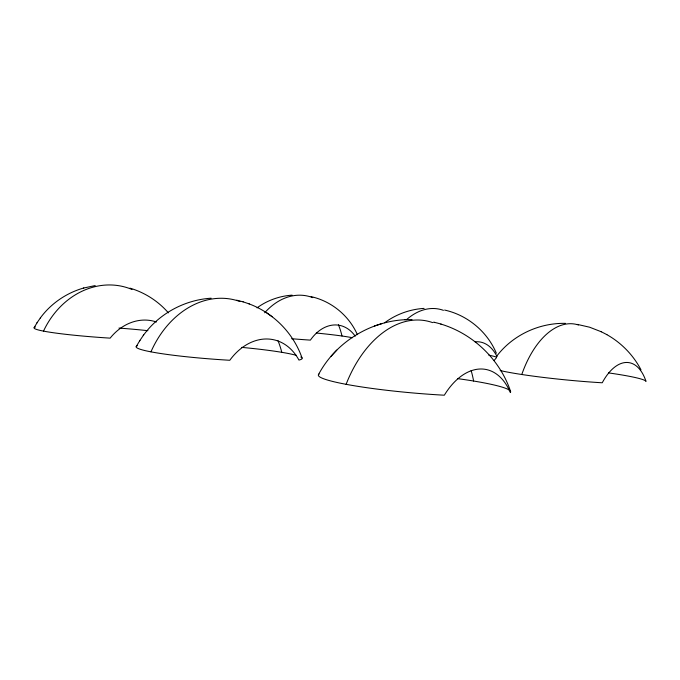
<?xml version="1.0" encoding="UTF-8"?>
<svg xmlns="http://www.w3.org/2000/svg" width="680" height="680" viewBox="0 0 680 680"><rect width="100%" height="100%" fill="white"/><g stroke="black" fill="none" stroke-linecap="round" stroke-linejoin="round"><path stroke-width="1.02" d="M318.495 374.587C336.396 340.825 373.787 318.699 412.029 319.625M136.263 346.519L139.927 340.408M34.145 327.607L37.289 322.405M143.268 335.521C158.848 313.777 184.501 299.88 211.148 298.205M139.528 341.003L143.624 334.985M40.316 317.993C50.923 303.501 66.538 292.868 83.793 287.98M36.975 322.864L40.596 317.585M496.638 356.286C512.635 335.121 539.112 322.745 565.556 323.374M336.778 350.106L331.151 356.218M257.023 307.878C267.18 300.39 279.523 296.004 292.102 295.154M384.625 322.779C396.041 314.296 409.938 309.238 424.133 308.389M382.067 323.552L374.459 326.017M83.504 288.056L95.217 285.566M404.863 319.753L405.425 319.745M577.337 324.394L589.594 327.207L601.332 331.78M444.618 310.063C467.449 315.087 487.305 331.627 496.34 353.192M236.708 300.177L243.185 301.869M434.044 322.277L433.712 322.192C468.979 329.962 499.077 357.051 510.535 391.298M440.767 324.062L441.277 324.199M311.134 296.659C331.398 301.147 349.078 315.664 357.382 334.688M248.956 303.832C273.471 312.927 293.497 333.243 302.039 357.977M129.948 288.142C144.781 292.51 158.279 301.189 168.402 312.868M242.913 301.784L249.33 303.951M606.543 334.475C621.129 342.584 633.267 354.994 640.976 369.793M601.077 331.653L606.866 334.637M272.153 316.727L266.56 312.749M500.174 370.549A78.404 5.958 5.5 0 0 602.242 382.78A54.578 28.041 -81 0 1 646 381.361A78.404 5.958 5.5 0 0 608.506 372.895M521.789 374.484A83.521 46.231 -80.8 0 1 578.493 324.989M494.19 360.442A50.031 29.47 -80.7 0 1 496.57 357.612M457.581 378.624A96.543 9.579 5 0 1 510.331 392.564A69.385 42.134 -79 0 0 444.329 395.207A96.543 9.579 5 0 1 319.107 374.008M346.103 384.344A105.001 68.459 -78.6 0 1 432.65 322.626M471.146 370.515A105.001 68.459 -78.6 0 1 473.612 381.021M488.852 355.173A67.43 4.658 4.9 0 1 496.409 357.111M475.125 341.836A47.583 29.265 -80.7 0 1 497.037 356.635M406.385 319.77A73.21 47.294 -80.6 0 1 443.445 310.344M300.781 356.991A83.172 7.004 4 0 1 298.945 360.069A59.1 44.37 -77.1 0 0 229.798 360.273A83.172 7.004 4 0 1 137.394 345.67M241.731 347.378A83.172 7.004 4 0 1 296.523 355.419M150.969 351.798A90.142 70.516 -76.4 0 1 239.904 301.503M278.026 340.714A90.142 70.516 -76.4 0 1 281.784 352.325M291.644 338.716A61.319 3.876 4.4 0 0 310.394 340.119A43.239 30.719 -80.1 0 1 355.207 336.158M316.276 333.038A61.319 3.876 4.4 0 1 352.385 337.722M264.673 312.791A66.751 49.087 -79.9 0 1 312.749 297.636M338.402 324.725A66.751 49.087 -79.9 0 1 341.998 336.013M43.486 331.151A79.398 67.983 -74 0 1 132.022 289.468M35.411 326.986A74.494 5.329 3.7 0 0 110.143 338.138A51.757 43.069 -75 0 1 156.425 321.997M118.957 328.075A74.494 5.329 3.7 0 1 147.925 330.692"/></g></svg>
